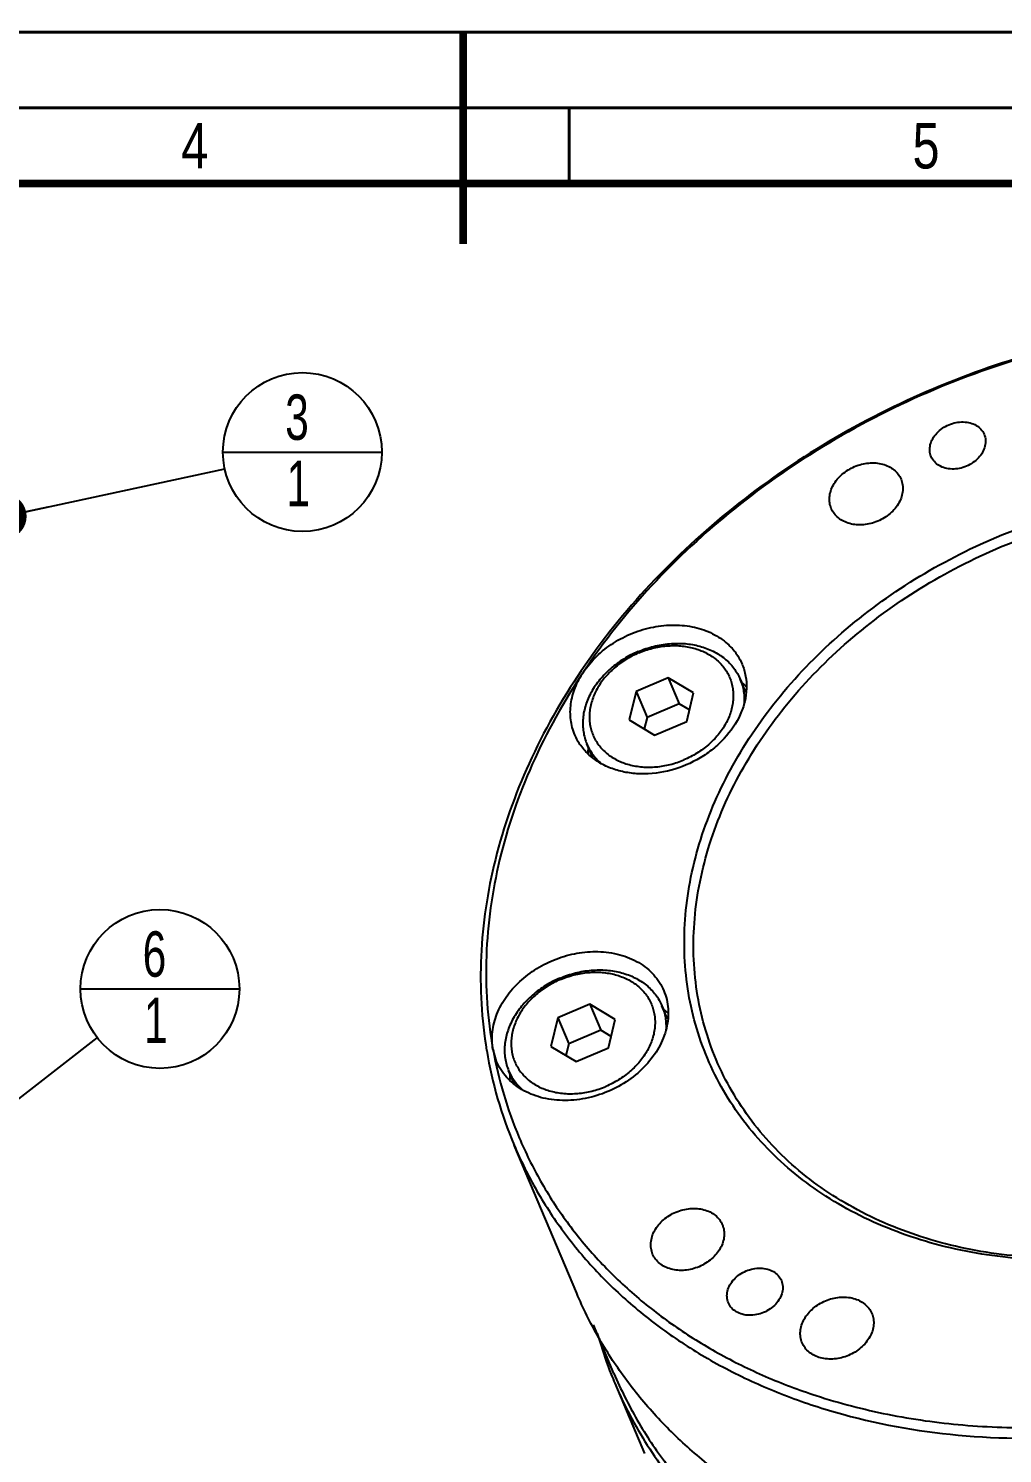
# Model space of a CAD drawing. Header units: millimetres. Extents: x 0 to 420, y 0 to 297.
# Drawn here: x 181.3 to 245.6, y 203.1 to 297.2 of the extents above; entities that cross this region are included whole.
import ezdxf

# ---------------------------------------------------------------- set-up
doc = ezdxf.new("R2010")
doc.units = ezdxf.units.MM
doc.header["$LTSCALE"] = 23.1
doc.layers.get('0').update_dxf_attribs({"linetype": 'CONTINUOUS'})
for name, color, linetype in [('3_ALL_AXES', 7, 'CONTINUOUS'), ('7_ALL_FEATURES', 7, 'CONTINUOUS'), ('AXIS', 7, 'CONTINUOUS')]:
    doc.layers.add(name, color=color, linetype=linetype)
doc.styles.get("Standard").update_dxf_attribs({"font": 'txt', "width": 0.8})
doc.styles.add('TEXTSTYLE_4', font='txt', dxfattribs={"width": 0.7})
doc.dimstyles.get("Standard").update_dxf_attribs({"dimtxt": 3, "dimasz": 3, "dimexe": 2, "dimexo": 2, "dimtad": 1, "dimdsep": 46, "dimtxsty": 'STANDARD', "dimblk": '_FILLED', "dimblk1": '_FILLED', "dimblk2": '_FILLED', "dimcen": 0.09, "dimadec": 0, "dimazin": 0, "dimtol": 1, "dimtp": 0.01, "dimtm": 0.01, "dimtfac": 1, "dimtofl": 0, "dimtmove": 0, "dimatfit": 3, "dimldrblk": '_FILLED', "dimfxl": 1, "dimtolj": 1, "dimarcsym": 0})

# ---------------------------------------------------------------- blocks, each defined once
blk = doc.blocks.new('_FILLED')
at = {"color": 0, "linetype": 'BYBLOCK'}
blk.add_solid([(0, 0), (-1, 0.167), (-1, -0.167)], dxfattribs=at)
blk = doc.blocks.new('BOM BALLOON 31_BL10', base_point=(189.965, 233.777))
at = {"color": 2, "linetype": 'CONTINUOUS'}
blk.add_line((184.715, 233.777), (195.215, 233.777), dxfattribs=at)
blk.add_circle((189.965, 233.777), 5.25, dxfattribs=at)
at = {"color": 2, "linetype": 'CONTINUOUS', "style": 'TEXTSTYLE_4', "width": 0.7}
for s, p in [('6', (188.825, 234.582)), ('1', (188.911, 230.199))]:
    blk.add_text(s, height=3, dxfattribs=at).set_placement(p)
blk = doc.blocks.new('BOM BALLOON 50_BL18', base_point=(199.383, 269.258))
at = {"color": 2, "linetype": 'CONTINUOUS'}
blk.add_line((194.133, 269.258), (204.633, 269.258), dxfattribs=at)
blk.add_circle((199.383, 269.258), 5.25, dxfattribs=at)
at = {"color": 2, "linetype": 'CONTINUOUS', "style": 'TEXTSTYLE_4', "width": 0.7}
for s, p in [('3', (198.243, 270.063)), ('1', (198.329, 265.68))]:
    blk.add_text(s, height=3, dxfattribs=at).set_placement(p)

msp = doc.modelspace()

# ---------------------------------------------------------------- linework, layer by layer
at = {"color": 7, "linetype": 'CONTINUOUS'}
for p, q in [((217.805, 254.804), (217.796, 254.791)), ((223.552, 254.342), (221.425, 253.443)), ((223.552, 254.342), (224.278, 252.624)), ((225.226, 253.349), (223.552, 254.342)), ((221.425, 253.443), (220.972, 251.55)), ((221.425, 253.443), (222.151, 251.725)), ((224.772, 251.456), (225.226, 253.349)), ((228.676, 253.38), (228.31, 254.248)), ((224.278, 252.624), (222.151, 251.725)), ((224.956, 252.222), (224.278, 252.624)), ((220.972, 251.55), (222.645, 250.557)), ((222.151, 251.725), (221.968, 250.959)), ((222.645, 250.557), (224.772, 251.456)), ((218.55, 249.084), (218.178, 249.964)), ((218.381, 232.759), (216.254, 231.86)), ((218.381, 232.759), (219.107, 231.041)), ((220.055, 231.766), (218.381, 232.759)), ((223.502, 231.804), (223.139, 232.665)), ((216.254, 231.86), (215.8, 229.967)), ((216.254, 231.86), (216.98, 230.142)), ((219.601, 229.873), (220.055, 231.766)), ((219.107, 231.041), (216.98, 230.142)), ((219.785, 230.639), (219.107, 231.041)), ((215.8, 229.967), (217.474, 228.974)), ((216.98, 230.142), (216.796, 229.376)), ((217.474, 228.974), (219.601, 229.873)), ((211.554, 229.71), (211.556, 229.697)), ((213.387, 227.482), (213.007, 228.381)), ((219.968, 208.361), (218.61, 211.572))]:
    msp.add_line(p, q, dxfattribs=at)
for points, const_width in [([(420, 297), (0, 297)], 0.199), ([(210, 297), (210, 283)], 0.5), ([(415, 292), (5, 292)], 0.199), ([(217, 287), (217, 292)], 0.199), ([(410, 287), (24, 287)], 0.499)]:
    msp.add_lwpolyline(points, dxfattribs=dict(at, const_width=const_width))
for centre, radius, start, end in [((221.306, 251.288), 3.397, 202.93264, 214.67104), ((239.053, 234.299), 27.879, 189.50235, 202.88917)]:
    msp.add_arc(centre, radius, start, end, dxfattribs=at)
for points, knots in [([(270.685, 277.161), (268.299, 277.585), (263.372, 278.049), (255.876, 277.635), (248.352, 276.14), (241.021, 273.607), (234.098, 270.113), (227.783, 265.757), (222.263, 260.668), (219.164, 256.811), (217.805, 254.804)], [0, 0, 0, 0, 0.120331, 0.244537, 0.371538, 0.5, 0.628462, 0.755463, 0.879669, 1, 1, 1, 1]), ([(226.142, 229.194), (225.833, 229.926), (225.304, 231.435), (224.796, 233.791), (224.578, 236.218), (224.651, 238.692), (225.014, 241.191), (225.89, 244.558), (227.709, 248.706), (230.89, 253.32), (234.97, 257.467), (239.793, 260.995), (245.179, 263.775), (250.924, 265.702), (256.816, 266.703), (262.634, 266.74), (268.16, 265.808), (272.403, 264.223), (275.428, 262.505), (277.473, 261.025), (279.299, 259.354), (280.889, 257.506), (282.224, 255.501), (282.939, 254.07), (283.248, 253.338)], [0, 0, 0, 0, 0.027384, 0.054943, 0.082815, 0.111145, 0.140047, 0.169606, 0.230815, 0.294954, 0.361685, 0.430335, 0.5, 0.569665, 0.638315, 0.705046, 0.769185, 0.830394, 0.859953, 0.888855, 0.917186, 0.945057, 0.972616, 1, 1, 1, 1]), ([(226.724, 229.102), (226.419, 229.822), (225.899, 231.308), (225.399, 233.625), (225.185, 236.013), (225.257, 238.448), (225.614, 240.906), (226.475, 244.219), (228.266, 248.299), (231.395, 252.839), (235.409, 256.92), (240.155, 260.391), (245.453, 263.125), (251.106, 265.021), (256.902, 266.007), (262.626, 266.043), (268.063, 265.126), (272.238, 263.567), (275.215, 261.876), (277.227, 260.42), (279.024, 258.776), (280.587, 256.958), (281.901, 254.985), (282.604, 253.577), (282.909, 252.857)], [0, 0, 0, 0, 0.027385, 0.054945, 0.082817, 0.111147, 0.140048, 0.169607, 0.230816, 0.294955, 0.361686, 0.430335, 0.5, 0.569665, 0.638314, 0.705045, 0.769184, 0.830393, 0.859952, 0.888853, 0.917183, 0.945055, 0.972615, 1, 1, 1, 1]), ([(221.566, 256.074), (221.897, 256.214), (222.575, 256.441), (223.452, 256.59), (224.149, 256.622), (224.824, 256.597), (225.633, 256.46), (226.386, 256.179), (226.922, 255.874), (227.285, 255.612), (227.609, 255.315), (227.891, 254.987), (228.128, 254.631), (228.255, 254.378), (228.31, 254.248)], [0, 0, 0, 0, 0.139318, 0.276594, 0.343953, 0.41016, 0.538422, 0.660826, 0.719937, 0.777733, 0.834386, 0.890126, 0.945227, 1, 1, 1, 1]), ([(221.604, 255.985), (221.898, 256.109), (222.503, 256.312), (223.284, 256.445), (223.905, 256.473), (224.506, 256.45), (225.227, 256.329), (225.898, 256.078), (226.376, 255.807), (226.699, 255.573), (226.988, 255.308), (227.239, 255.016), (227.45, 254.699), (227.619, 254.361), (227.744, 254.003), (227.825, 253.631), (227.859, 253.247), (227.848, 252.856), (227.79, 252.461), (227.652, 251.929), (227.364, 251.273), (226.949, 250.672), (226.547, 250.225), (226.094, 249.799), (225.454, 249.331), (224.888, 249.038), (224.593, 248.914)], [0, 0, 0, 0, 0.069659, 0.138297, 0.171976, 0.20508, 0.269211, 0.330413, 0.359968, 0.388866, 0.417193, 0.445063, 0.472613, 0.5, 0.527387, 0.554937, 0.582807, 0.611134, 0.640032, 0.669587, 0.730789, 0.79492, 0.828024, 0.861703, 0.930341, 1, 1, 1, 1]), ([(221.566, 256.074), (221.236, 255.934), (220.6, 255.606), (219.882, 255.081), (219.373, 254.603), (218.922, 254.101), (218.456, 253.426), (218.133, 252.69), (217.978, 252.093), (217.913, 251.649), (217.9, 251.21), (217.939, 250.78), (218.029, 250.362), (218.123, 250.094), (218.178, 249.964)], [0, 0, 0, 0, 0.139318, 0.276594, 0.343953, 0.41016, 0.538422, 0.660826, 0.719937, 0.777733, 0.834386, 0.890126, 0.945227, 1, 1, 1, 1]), ([(221.604, 255.985), (221.31, 255.86), (220.743, 255.568), (220.104, 255.1), (219.65, 254.674), (219.248, 254.227), (218.833, 253.625), (218.546, 252.97), (218.407, 252.437), (218.35, 252.043), (218.338, 251.651), (218.373, 251.268), (218.453, 250.896), (218.578, 250.538), (218.747, 250.199), (218.958, 249.882), (219.21, 249.59), (219.498, 249.326), (219.822, 249.092), (220.3, 248.821), (220.97, 248.57), (221.691, 248.449), (222.292, 248.426), (222.913, 248.454), (223.695, 248.587), (224.299, 248.79), (224.593, 248.914)], [0, 0, 0, 0, 0.069659, 0.138297, 0.171976, 0.20508, 0.269211, 0.330413, 0.359968, 0.388866, 0.417193, 0.445063, 0.472613, 0.5, 0.527387, 0.554937, 0.582807, 0.611134, 0.640032, 0.669587, 0.730789, 0.79492, 0.828024, 0.861703, 0.930341, 1, 1, 1, 1]), ([(217.796, 254.791), (216.486, 252.854), (214.213, 248.85), (212.306, 243.477), (211.445, 239.159), (211.133, 235.965), (211.15, 232.808), (211.382, 230.731), (211.554, 229.71)], [0, 0, 0, 0, 0.265173, 0.519329, 0.642631, 0.763616, 0.882606, 1, 1, 1, 1]), ([(283.248, 253.338), (283.558, 252.606), (284.087, 251.096), (284.595, 248.741), (284.813, 246.313), (284.74, 243.839), (284.376, 241.341), (283.501, 237.974), (281.681, 233.826), (278.5, 229.212), (274.42, 225.064), (269.597, 221.536), (264.212, 218.757), (258.466, 216.83), (252.575, 215.828), (246.757, 215.791), (241.231, 216.724), (236.988, 218.308), (233.962, 220.026), (231.917, 221.506), (230.091, 223.178), (228.502, 225.025), (227.166, 227.03), (226.452, 228.462), (226.142, 229.194)], [0, 0, 0, 0, 0.027384, 0.054943, 0.082815, 0.111145, 0.140047, 0.169606, 0.230815, 0.294954, 0.361685, 0.430335, 0.5, 0.569665, 0.638315, 0.705046, 0.769185, 0.830394, 0.859953, 0.888855, 0.917186, 0.945057, 0.972616, 1, 1, 1, 1]), ([(228.31, 254.248), (228.363, 254.121), (228.456, 253.859), (228.545, 253.45), (228.586, 253.03), (228.58, 252.746), (228.569, 252.604)], [0, 0, 0, 0, 0.246573, 0.494562, 0.745304, 1, 1, 1, 1]), ([(282.909, 252.857), (283.213, 252.136), (283.734, 250.651), (284.233, 248.334), (284.448, 245.946), (284.376, 243.511), (284.019, 241.053), (283.157, 237.74), (281.367, 233.66), (278.237, 229.12), (274.223, 225.039), (269.478, 221.568), (264.179, 218.833), (258.527, 216.938), (252.73, 215.952), (247.006, 215.916), (241.569, 216.833), (237.395, 218.392), (234.418, 220.082), (232.406, 221.538), (230.609, 223.183), (229.045, 225.001), (227.731, 226.974), (227.028, 228.382), (226.724, 229.102)], [0, 0, 0, 0, 0.027385, 0.054945, 0.082817, 0.111147, 0.140048, 0.169607, 0.230816, 0.294955, 0.361686, 0.430335, 0.5, 0.569665, 0.638314, 0.705045, 0.769184, 0.830393, 0.859952, 0.888853, 0.917183, 0.945055, 0.972615, 1, 1, 1, 1]), ([(218.513, 249.355), (218.602, 249.226), (218.801, 248.977), (219.03, 248.756), (219.152, 248.653)], [0, 0, 0, 0, 0.495837, 1, 1, 1, 1]), ([(219.968, 208.361), (220.415, 207.303), (221.447, 205.235), (223.378, 202.337), (225.674, 199.667), (228.313, 197.251), (231.269, 195.112), (235.641, 192.63), (241.773, 190.34), (249.759, 188.992), (258.167, 189.045), (266.681, 190.493), (274.984, 193.278), (282.767, 197.294), (289.737, 202.393), (295.633, 208.387), (300.23, 215.055), (302.86, 221.049), (304.125, 225.915), (304.65, 229.526), (304.756, 233.102), (304.44, 236.61), (303.707, 240.013), (302.942, 242.195), (302.495, 243.253)], [0, 0, 0, 0, 0.027385, 0.054945, 0.082817, 0.111147, 0.140048, 0.169607, 0.230816, 0.294955, 0.361686, 0.430335, 0.5, 0.569665, 0.638314, 0.705045, 0.769184, 0.830393, 0.859952, 0.888853, 0.917183, 0.945055, 0.972615, 1, 1, 1, 1]), ([(216.395, 234.491), (216.725, 234.631), (217.404, 234.858), (218.281, 235.007), (218.978, 235.039), (219.653, 235.014), (220.462, 234.877), (221.214, 234.596), (221.751, 234.291), (222.114, 234.029), (222.438, 233.732), (222.72, 233.404), (222.957, 233.048), (223.084, 232.795), (223.139, 232.665)], [0, 0, 0, 0, 0.139318, 0.276594, 0.343953, 0.41016, 0.538422, 0.660826, 0.719937, 0.777733, 0.834386, 0.890126, 0.945227, 1, 1, 1, 1]), ([(216.433, 234.402), (216.727, 234.526), (217.331, 234.729), (218.113, 234.862), (218.734, 234.89), (219.335, 234.867), (220.056, 234.746), (220.726, 234.495), (221.205, 234.224), (221.528, 233.99), (221.817, 233.725), (222.068, 233.433), (222.279, 233.116), (222.448, 232.778), (222.573, 232.42), (222.654, 232.048), (222.688, 231.664), (222.676, 231.273), (222.619, 230.878), (222.481, 230.346), (222.193, 229.69), (221.778, 229.089), (221.376, 228.642), (220.923, 228.216), (220.283, 227.748), (219.717, 227.455), (219.422, 227.331)], [0, 0, 0, 0, 0.069659, 0.138297, 0.171976, 0.20508, 0.269211, 0.330413, 0.359968, 0.388866, 0.417193, 0.445063, 0.472613, 0.5, 0.527387, 0.554937, 0.582807, 0.611134, 0.640032, 0.669587, 0.730789, 0.79492, 0.828024, 0.861703, 0.930341, 1, 1, 1, 1]), ([(216.395, 234.491), (216.065, 234.351), (215.429, 234.023), (214.711, 233.498), (214.202, 233.02), (213.751, 232.518), (213.285, 231.843), (212.962, 231.107), (212.807, 230.509), (212.742, 230.066), (212.729, 229.627), (212.768, 229.197), (212.858, 228.779), (212.952, 228.511), (213.007, 228.381)], [0, 0, 0, 0, 0.139318, 0.276594, 0.343953, 0.41016, 0.538422, 0.660826, 0.719937, 0.777733, 0.834386, 0.890126, 0.945227, 1, 1, 1, 1]), ([(216.433, 234.402), (216.138, 234.277), (215.572, 233.985), (214.932, 233.517), (214.479, 233.091), (214.077, 232.644), (213.662, 232.042), (213.374, 231.387), (213.236, 230.854), (213.179, 230.46), (213.167, 230.068), (213.201, 229.685), (213.282, 229.312), (213.407, 228.955), (213.576, 228.616), (213.787, 228.299), (214.038, 228.007), (214.327, 227.743), (214.65, 227.509), (215.129, 227.238), (215.799, 226.987), (216.52, 226.865), (217.121, 226.843), (217.742, 226.871), (218.524, 227.004), (219.128, 227.207), (219.422, 227.331)], [0, 0, 0, 0, 0.069659, 0.138297, 0.171976, 0.20508, 0.269211, 0.330413, 0.359968, 0.388866, 0.417193, 0.445063, 0.472613, 0.5, 0.527387, 0.554937, 0.582807, 0.611134, 0.640032, 0.669587, 0.730789, 0.79492, 0.828024, 0.861703, 0.930341, 1, 1, 1, 1]), ([(223.139, 232.665), (223.191, 232.54), (223.282, 232.284), (223.371, 231.885), (223.413, 231.474), (223.41, 231.197), (223.401, 231.058)], [0, 0, 0, 0, 0.246711, 0.494779, 0.745489, 1, 1, 1, 1]), ([(234.602, 205.801), (237.243, 205.042), (242.801, 204.031), (251.399, 204.016), (260.124, 205.457), (268.634, 208.297), (276.601, 212.423), (283.714, 217.678), (289.693, 223.856), (292.839, 228.548), (294.135, 230.971)], [0, 0, 0, 0, 0.118927, 0.24283, 0.370433, 0.5, 0.629567, 0.75717, 0.881073, 1, 1, 1, 1]), ([(213.007, 228.381), (213.058, 228.261), (213.173, 228.026), (213.387, 227.695), (213.639, 227.388), (213.83, 227.201), (213.931, 227.113)], [0, 0, 0, 0, 0.24693, 0.495124, 0.745783, 1, 1, 1, 1]), ([(213.369, 223.456), (213.809, 222.414), (214.822, 220.377), (216.711, 217.519), (218.953, 214.879), (221.528, 212.483), (224.409, 210.353), (227.571, 208.508), (230.983, 206.964), (233.376, 206.154), (234.602, 205.801)], [0, 0, 0, 0, 0.118814, 0.238342, 0.35918, 0.481937, 0.607089, 0.735004, 0.865933, 1, 1, 1, 1])]:
    msp.add_open_spline(points, degree=3, knots=knots, dxfattribs=at)
at = {"layer": '3_ALL_AXES', "color": 7, "linetype": 'CONTINUOUS'}
for p, q in [((217.946, 254.715), (217.955, 254.728)), ((212.208, 228.987), (211.975, 229.768))]:
    msp.add_line(p, q, dxfattribs=at)
for centre, radius, start, end in [((225.849, 250.757), 4.151, 47.85714, 51.28536), ((225.925, 250.844), 4.036, 45.80276, 47.84178), ((222.344, 249.302), 4.099, 174.2463, 180.05285), ((220.708, 229.21), 4.105, 46.27858, 51.08198), ((216.205, 230.539), 4.3, 190.14233, 190.32261), ((239.072, 234.648), 27.533, 190.2092, 202.89557), ((217.191, 227.718), 4.117, 173.9037, 179.77779)]:
    msp.add_arc(centre, radius, start, end, dxfattribs=at)
for points, knots in [([(270.635, 277.001), (268.26, 277.436), (263.35, 277.923), (255.875, 277.534), (248.367, 276.056), (241.052, 273.534), (234.147, 270.044), (227.856, 265.688), (222.369, 260.596), (219.298, 256.736), (217.955, 254.728)], [0, 0, 0, 0, 0.120257, 0.244446, 0.37148, 0.5, 0.628521, 0.755554, 0.879743, 1, 1, 1, 1]), ([(241.3, 270.51), (241.519, 270.747), (241.939, 271.033), (242.562, 271.224), (243.042, 271.268), (243.5, 271.206), (243.905, 271.041), (244.229, 270.781), (244.376, 270.553), (244.426, 270.433)], [0, 0, 0, 0, 0.267114, 0.403139, 0.535708, 0.662044, 0.780781, 0.892516, 1, 1, 1, 1]), ([(240.927, 268.952), (240.876, 269.072), (240.814, 269.336), (240.854, 269.75), (241.017, 270.156), (241.196, 270.397), (241.3, 270.51)], [0, 0, 0, 0, 0.231507, 0.472142, 0.727913, 1, 1, 1, 1]), ([(244.426, 270.433), (244.477, 270.313), (244.539, 270.049), (244.5, 269.635), (244.336, 269.229), (244.157, 268.988), (244.054, 268.875)], [0, 0, 0, 0, 0.231507, 0.472142, 0.727913, 1, 1, 1, 1]), ([(244.054, 268.875), (243.834, 268.638), (243.414, 268.352), (242.791, 268.161), (242.311, 268.117), (241.854, 268.179), (241.448, 268.344), (241.124, 268.604), (240.978, 268.832), (240.927, 268.952)], [0, 0, 0, 0, 0.267114, 0.403139, 0.535708, 0.662044, 0.780781, 0.892516, 1, 1, 1, 1]), ([(217.955, 254.728), (218.206, 255.102), (218.806, 255.808), (219.911, 256.674), (221.183, 257.329), (222.552, 257.737), (223.942, 257.873), (225.278, 257.731), (226.485, 257.313), (227.177, 256.851), (227.472, 256.584)], [0, 0, 0, 0, 0.124906, 0.254825, 0.387346, 0.519587, 0.648727, 0.77247, 0.889513, 1, 1, 1, 1]), ([(227.472, 256.584), (227.679, 256.396), (228.051, 255.982), (228.325, 255.496), (228.431, 255.244)], [0, 0, 0, 0, 0.504445, 1, 1, 1, 1]), ([(228.431, 255.244), (228.538, 254.992), (228.696, 254.457), (228.753, 253.612), (228.631, 252.748), (228.228, 251.584), (227.492, 250.513), (226.524, 249.615), (225.39, 248.83), (223.788, 248.152), (222.079, 247.931), (220.763, 248.062), (219.851, 248.305), (219.03, 248.689), (218.551, 249.038), (218.338, 249.231)], [0, 0, 0, 0, 0.054113, 0.109232, 0.166179, 0.2255, 0.351387, 0.417891, 0.485919, 0.623243, 0.757429, 0.821826, 0.883728, 0.943065, 1, 1, 1, 1]), ([(217.946, 254.715), (216.657, 252.785), (214.426, 248.797), (212.576, 243.45), (211.762, 239.158), (211.483, 235.985), (211.535, 232.852), (211.79, 230.793), (211.972, 229.782)], [0, 0, 0, 0, 0.265198, 0.519302, 0.64258, 0.763547, 0.88256, 1, 1, 1, 1]), ([(217.378, 250.571), (217.245, 250.886), (217.065, 251.566), (217.08, 252.639), (217.372, 253.719), (217.731, 254.392), (217.946, 254.715)], [0, 0, 0, 0, 0.235761, 0.478167, 0.73213, 1, 1, 1, 1]), ([(218.338, 249.231), (218.131, 249.418), (217.758, 249.833), (217.485, 250.319), (217.378, 250.571)], [0, 0, 0, 0, 0.504511, 1, 1, 1, 1]), ([(211.972, 229.782), (211.905, 230.16), (211.886, 230.963), (212.198, 232.153), (212.824, 233.289), (213.724, 234.309), (214.847, 235.159), (216.131, 235.793), (217.504, 236.177), (218.448, 236.253), (218.912, 236.242)], [0, 0, 0, 0, 0.10815, 0.22182, 0.34235, 0.469422, 0.601397, 0.735756, 0.86956, 1, 1, 1, 1]), ([(218.912, 236.242), (219.395, 236.23), (220.334, 236.103), (221.418, 235.661), (222.145, 235.156), (222.608, 234.716), (222.988, 234.217), (223.181, 233.849), (223.26, 233.66)], [0, 0, 0, 0, 0.271717, 0.527046, 0.649152, 0.768051, 0.884633, 1, 1, 1, 1]), ([(223.26, 233.66), (223.34, 233.471), (223.469, 233.077), (223.563, 232.457), (223.556, 231.819), (223.411, 230.945), (222.973, 229.859), (222.106, 228.688), (220.951, 227.696), (219.584, 226.947), (218.095, 226.488), (217.063, 226.395), (216.556, 226.407)], [0, 0, 0, 0, 0.053525, 0.107617, 0.162783, 0.219434, 0.337911, 0.463972, 0.596249, 0.731989, 0.867716, 1, 1, 1, 1]), ([(216.556, 226.407), (216.073, 226.419), (215.134, 226.545), (214.051, 226.987), (213.323, 227.492), (212.86, 227.932), (212.481, 228.431), (212.288, 228.798), (212.208, 228.987)], [0, 0, 0, 0, 0.271709, 0.527038, 0.649144, 0.768044, 0.884611, 1, 1, 1, 1]), ([(213.708, 223.937), (214.123, 222.956), (215.071, 221.035), (216.825, 218.33), (218.899, 215.818), (221.272, 213.522), (223.926, 211.46), (226.838, 209.65), (229.982, 208.107), (232.191, 207.273), (233.324, 206.903)], [0, 0, 0, 0, 0.119286, 0.239216, 0.360349, 0.483243, 0.608347, 0.736021, 0.866523, 1, 1, 1, 1]), ([(227.527, 213.025), (227.476, 213.145), (227.414, 213.409), (227.454, 213.823), (227.618, 214.229), (227.892, 214.6), (228.258, 214.914), (228.829, 215.228), (229.326, 215.33), (229.65, 215.322)], [0, 0, 0, 0, 0.107484, 0.219219, 0.337956, 0.464292, 0.596861, 0.732886, 1, 1, 1, 1]), ([(229.65, 215.322), (229.803, 215.318), (230.1, 215.278), (230.505, 215.113), (230.83, 214.853), (230.976, 214.624), (231.027, 214.504)], [0, 0, 0, 0, 0.272087, 0.527858, 0.768493, 1, 1, 1, 1]), ([(231.027, 214.504), (231.078, 214.384), (231.139, 214.12), (231.1, 213.707), (230.936, 213.301), (230.661, 212.93), (230.295, 212.616), (229.724, 212.302), (229.227, 212.2), (228.904, 212.208)], [0, 0, 0, 0, 0.107484, 0.219219, 0.337956, 0.464292, 0.596861, 0.732886, 1, 1, 1, 1]), ([(228.904, 212.208), (228.751, 212.211), (228.453, 212.252), (228.048, 212.417), (227.724, 212.677), (227.577, 212.905), (227.527, 213.025)], [0, 0, 0, 0, 0.272087, 0.527858, 0.768493, 1, 1, 1, 1]), ([(233.324, 206.903), (234.872, 206.397), (238.079, 205.563), (243.062, 204.863), (248.215, 204.702), (251.684, 204.954), (253.424, 205.168)], [0, 0, 0, 0, 0.240451, 0.48772, 0.741208, 1, 1, 1, 1])]:
    msp.add_open_spline(points, degree=3, knots=knots, dxfattribs=at)
at = {"layer": '7_ALL_FEATURES', "color": 7, "linetype": 'CONTINUOUS'}
msp.add_open_spline([(267.992, 196.976), (265.412, 196.142), (260.179, 194.852), (253.513, 194.22), (248.275, 194.338), (243.244, 194.857), (237.248, 196.239), (231.714, 198.632), (227.775, 201.095), (225.11, 203.175), (222.725, 205.49), (220.642, 208.02), (218.879, 210.745), (217.925, 212.678), (217.508, 213.665)], degree=3, knots=[0, 0, 0, 0, 0.13974, 0.276687, 0.343712, 0.409544, 0.537123, 0.659165, 0.71827, 0.776193, 0.8331, 0.889199, 0.94475, 1, 1, 1, 1], dxfattribs=at)
at = {"layer": 'AXIS', "color": 7, "linetype": 'CONTINUOUS'}
for p, q in [((217.508, 213.665), (213.369, 223.456)), ((220.025, 207.711), (221.986, 203.073))]:
    msp.add_line(p, q, dxfattribs=at)
for centre, radius, start, end in [((245.67, 218.534), 27.835, 195.68336, 196.82491), ((245.541, 218.495), 27.701, 196.82346, 201.61712), ((245.462, 218.465), 27.617, 201.62131, 202.91798)]:
    msp.add_arc(centre, radius, start, end, dxfattribs=at)
for points, knots in [([(234.329, 265.52), (234.279, 265.638), (234.208, 265.891), (234.197, 266.291), (234.281, 266.697), (234.517, 267.236), (235.027, 267.838), (235.85, 268.342), (236.784, 268.581), (237.571, 268.527), (238.123, 268.321), (238.472, 268.099), (238.752, 267.812), (238.884, 267.585), (238.934, 267.467)], [0, 0, 0, 0, 0.054954, 0.111219, 0.169723, 0.231083, 0.361772, 0.5, 0.638228, 0.768917, 0.830277, 0.888781, 0.945046, 1, 1, 1, 1]), ([(238.934, 267.467), (238.984, 267.349), (239.055, 267.096), (239.065, 266.696), (238.981, 266.29), (238.745, 265.751), (238.236, 265.149), (237.413, 264.645), (236.478, 264.405), (235.691, 264.46), (235.14, 264.666), (234.79, 264.888), (234.511, 265.174), (234.379, 265.402), (234.329, 265.52)], [0, 0, 0, 0, 0.054954, 0.111219, 0.169723, 0.231083, 0.361772, 0.5, 0.638228, 0.768917, 0.830277, 0.888781, 0.945046, 1, 1, 1, 1]), ([(222.524, 216.25), (222.474, 216.368), (222.403, 216.621), (222.392, 217.021), (222.476, 217.427), (222.713, 217.966), (223.222, 218.568), (224.045, 219.072), (224.98, 219.311), (225.766, 219.257), (226.318, 219.051), (226.668, 218.829), (226.947, 218.542), (227.079, 218.315), (227.129, 218.197)], [0, 0, 0, 0, 0.054954, 0.111219, 0.169723, 0.231083, 0.361772, 0.5, 0.638228, 0.768917, 0.830277, 0.888781, 0.945046, 1, 1, 1, 1]), ([(227.129, 218.197), (227.179, 218.079), (227.25, 217.826), (227.261, 217.426), (227.177, 217.02), (226.94, 216.481), (226.431, 215.879), (225.608, 215.375), (224.673, 215.135), (223.886, 215.19), (223.335, 215.396), (222.985, 215.618), (222.706, 215.904), (222.574, 216.132), (222.524, 216.25)], [0, 0, 0, 0, 0.054954, 0.111219, 0.169723, 0.231083, 0.361772, 0.5, 0.638228, 0.768917, 0.830277, 0.888781, 0.945046, 1, 1, 1, 1]), ([(232.4, 210.388), (232.35, 210.506), (232.279, 210.76), (232.268, 211.159), (232.352, 211.565), (232.589, 212.104), (233.098, 212.707), (233.921, 213.21), (234.856, 213.45), (235.643, 213.395), (236.194, 213.19), (236.544, 212.967), (236.823, 212.681), (236.955, 212.453), (237.005, 212.335)], [0, 0, 0, 0, 0.054954, 0.111219, 0.169723, 0.231083, 0.361772, 0.5, 0.638228, 0.768917, 0.830277, 0.888781, 0.945046, 1, 1, 1, 1]), ([(237.005, 212.335), (237.055, 212.217), (237.126, 211.964), (237.137, 211.564), (237.053, 211.158), (236.816, 210.619), (236.307, 210.017), (235.484, 209.513), (234.549, 209.274), (233.763, 209.328), (233.211, 209.534), (232.861, 209.757), (232.582, 210.043), (232.45, 210.27), (232.4, 210.388)], [0, 0, 0, 0, 0.054954, 0.111219, 0.169723, 0.231083, 0.361772, 0.5, 0.638228, 0.768917, 0.830277, 0.888781, 0.945046, 1, 1, 1, 1]), ([(220.025, 207.711), (220.325, 207.003), (220.984, 205.608), (222.147, 203.602), (223.478, 201.69), (225.479, 199.263), (228.389, 196.497), (232.425, 193.696), (236.953, 191.439), (241.896, 189.763), (247.167, 188.694), (250.796, 188.401), (252.637, 188.355)], [0, 0, 0, 0, 0.057582, 0.115319, 0.173361, 0.231851, 0.3506, 0.472545, 0.598296, 0.728158, 0.862144, 1, 1, 1, 1])]:
    msp.add_open_spline(points, degree=3, knots=knots, dxfattribs=at)

# ---------------------------------------------------------------- block references
at = {"color": 2, "linetype": 'CONTINUOUS'}
for name, p in [('BOM BALLOON 50_BL18', (199.383, 269.258)), ('BOM BALLOON 31_BL10', (189.965, 233.777))]:
    msp.add_blockref(name, p, dxfattribs=at)

# ---------------------------------------------------------------- texts
at = {"color": 7, "linetype": 'CONTINUOUS', "char_height": 3, "width": 2.4, "attachment_point": 1, "line_spacing_factor": 0.9}
for s, insert in [('4', (191.375, 291)), ('5', (239.696, 291))]:
    msp.add_mtext(s, dxfattribs=dict(at, insert=insert))

# ---------------------------------------------------------------- leaders
at = {"color": 2, "linetype": 'CONTINUOUS'}
for points in [[(179.655, 265.005), (194.251, 268.152)], [(166.632, 215.631), (185.82, 230.554)]]:
    msp.add_leader(points, dimstyle='STANDARD', override={"dimtad": 0, "dimldrblk": 'DOT'}, dxfattribs=at)

doc.saveas('drawing.dxf')
